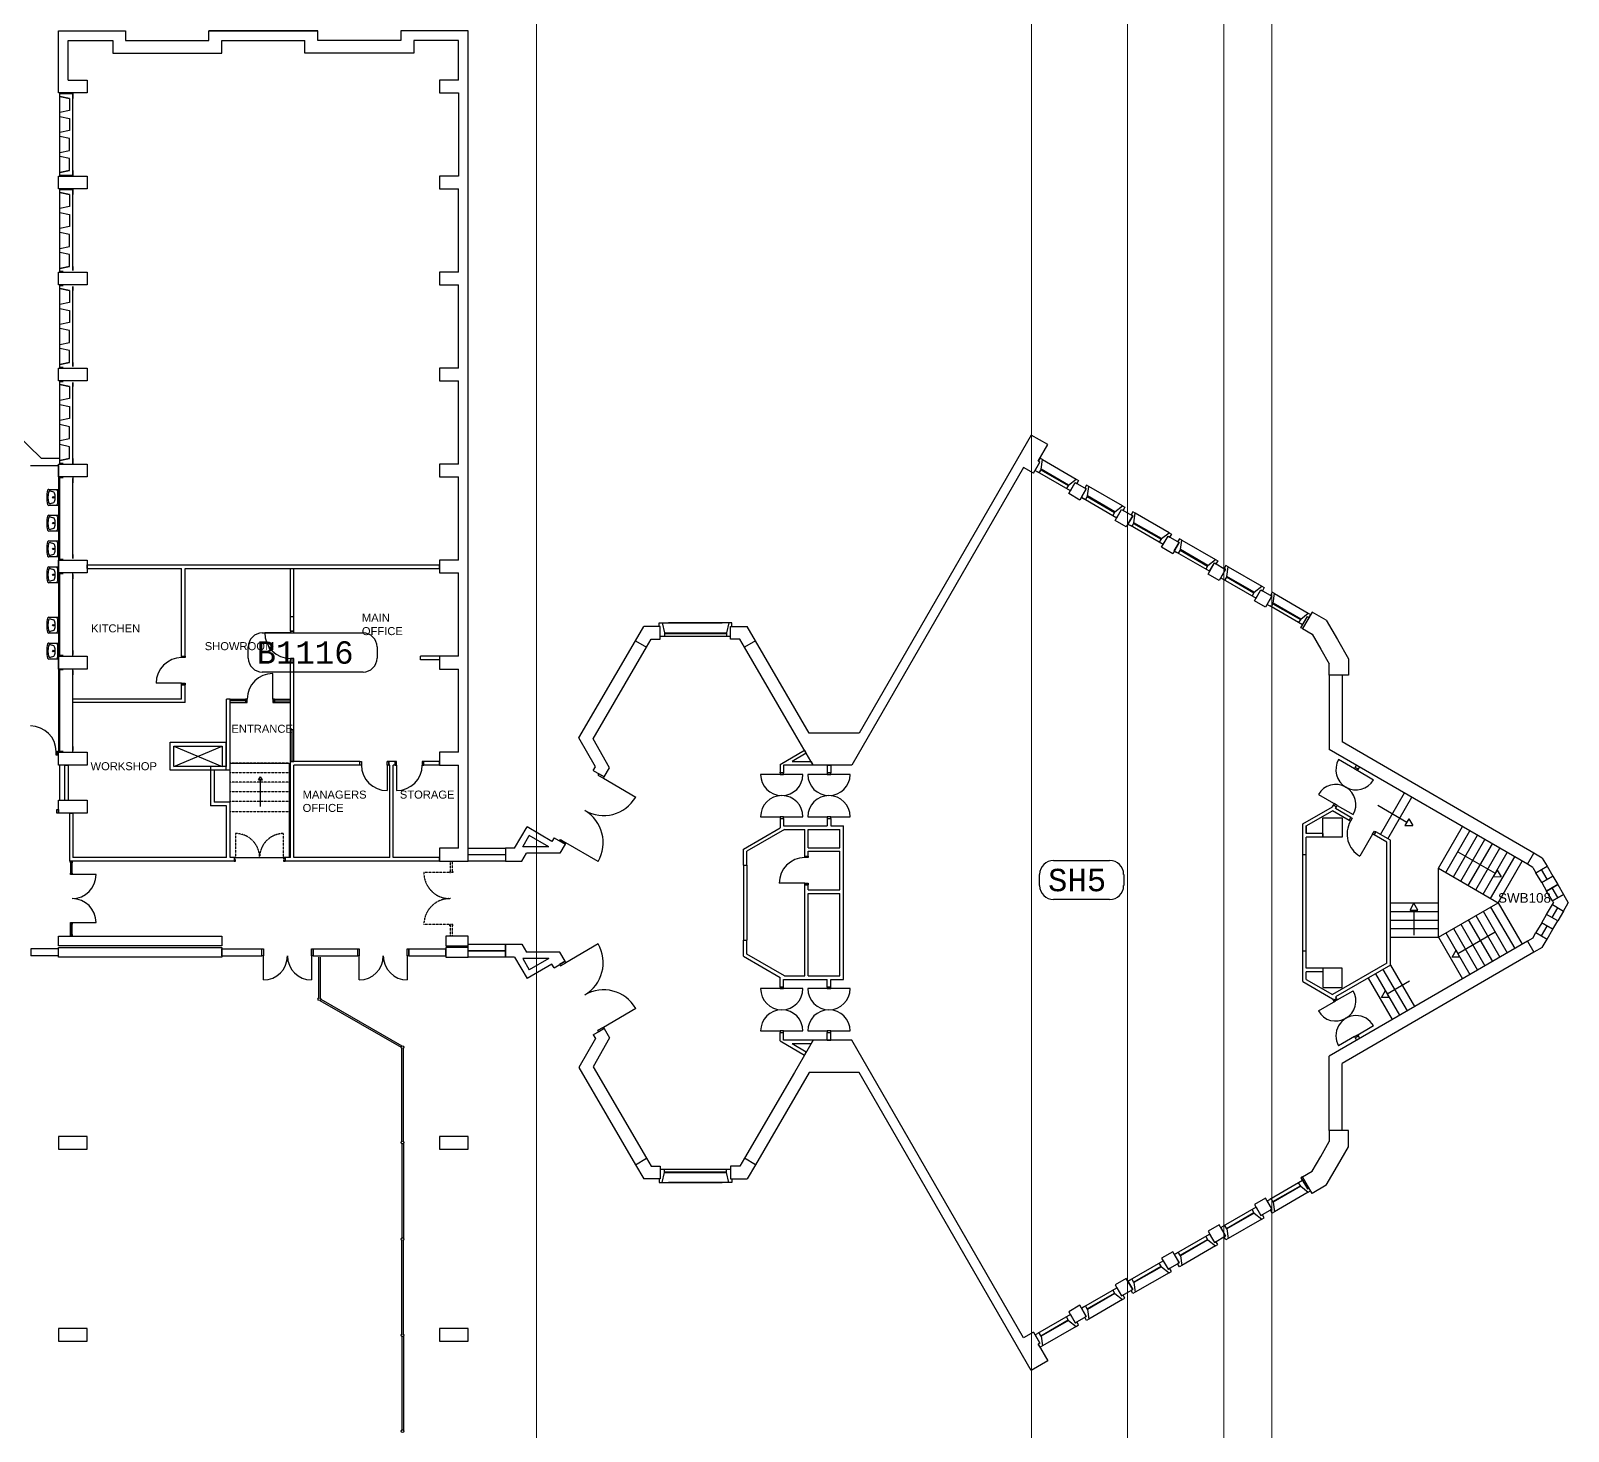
# Model space of a CAD drawing. Header units: millimetres. Extents: x -50633 to 80232, y -16408 to 66926.
# Drawn here: x 32203 to 80232, y 21764 to 65516 of the extents above; entities that cross this region are included whole.
import ezdxf

# ---------------------------------------------------------------- set-up
doc = ezdxf.new("R2010")
doc.units = ezdxf.units.MM
doc.linetypes.add('HIDDEN', pattern=[9.525, 6.35, -3.175])
for name, color, linetype in [('BL', 8, 'Continuous'), ('Boundaries_and_building_grids', 140, 'Continuous'), ('DR', 8, 'Continuous'), ('SHOPFITTING', 4, 'Continuous'), ('TEXT', 2, 'Continuous'), ('WA', 6, 'Continuous'), ('WA_EXT', 7, 'Continuous'), ('WN', 4, 'Continuous')]:
    doc.layers.add(name, color=color, linetype=linetype)
doc.layers.get('0').off()
doc.styles.add('arial', font='arial.ttf')
doc.styles.add('MONOTXT', font='monotxt.shx')

# ---------------------------------------------------------------- blocks, each defined once
blk = doc.blocks.new('whb2')
for p, q in [((-250, 0), (250, 0)), ((-250, -303.1), (-250, 0)), ((250, 0), (250, -303.1)), ((-201, -29.5), (201.1, -29.5)), ((-200, -252.8), (-168.5, -155.3)), ((168.6, -155.3), (200.1, -252.8))]:
    blk.add_line(p, q)
blk.add_circle((0, -160.7), 22.3)
for centre, radius, start, end in [((-214.2, -303.1), 35.7, 180, 255.523), ((-199.1, -56.3), 26.8, 94.124, 173.479), ((0, 526.8), 892.9, 255.523, 284.478), ((-151.4, -259.8), 49.1, 171.798, 253.912), ((-109.1, -186.3), 67, 111.901, 152.434), ((0, 265.2), 595.5, 253.912, 286.088), ((0, -457.8), 359.7, 68.098, 111.902), ((109.2, -186.3), 67, 27.567, 68.099), ((151.5, -259.8), 49.1, 286.088, 8.202), ((199.2, -56.3), 26.8, 6.521, 85.876), ((214.3, -303.1), 35.7, 284.477, 0)]:
    blk.add_arc(centre, radius, start, end)

msp = doc.modelspace()

# ---------------------------------------------------------------- linework, layer by layer
at = {"layer": 'BL', "linetype": 'Continuous'}
for p, q in [((38427, 42636), (40277, 42636)), ((40277, 42636), (40277, 39686)), ((39318, 42119), (39378, 42203)), ((39437, 42119), (39318, 42119)), ((39318, 42119), (39437, 42119)), ((39437, 42119), (39378, 42203)), ((39378, 41280), (39378, 42119)), ((39378, 41280), (39378, 42119)), ((74284, 41320), (75192, 40794)), ((74362, 40408), (75114, 41705)), ((74595, 40273), (75347, 41571)), ((75252, 40896), (75132, 40691)), ((75252, 40896), (75376, 40687)), ((75132, 40691), (75376, 40687)), ((76177, 39355), (76930, 40653)), ((76410, 39220), (77162, 40518)), ((76643, 39085), (77395, 40383)), ((76786, 39869), (77950, 39194)), ((76875, 38950), (77628, 40248)), ((77108, 38815), (77861, 40113)), ((77341, 38681), (78093, 39978)), ((38552, 39686), (40152, 39686)), ((40152, 39686), (40152, 39576)), ((77574, 38546), (78326, 39843)), ((77806, 38411), (78559, 39708)), ((78039, 38276), (78791, 39573)), ((76177, 39355), (78039, 38276)), ((76177, 37196), (76177, 39355)), ((78009, 39297), (77890, 39092)), ((77890, 39092), (78134, 39088)), ((78009, 39297), (78134, 39088)), ((74677, 38272), (76177, 38272)), ((74677, 38003), (76177, 38003)), ((75292, 38044), (75411, 38257)), ((75292, 38044), (75530, 38044)), ((75530, 38044), (75411, 38257)), ((75411, 38044), (75411, 37263)), ((76177, 37196), (78039, 38276)), ((77574, 38006), (78326, 36708)), ((77806, 38141), (78559, 36843)), ((78039, 38276), (78791, 36978)), ((74677, 37734), (76177, 37734)), ((74677, 37465), (76177, 37465)), ((76643, 37466), (77395, 36168)), ((76875, 37601), (77628, 36303)), ((77108, 37736), (77861, 36438)), ((77341, 37871), (78093, 36573)), ((74677, 37196), (76177, 37196)), ((76177, 37196), (76930, 35899)), ((76410, 37331), (77162, 36034)), ((77950, 37357), (76786, 36682)), ((76608, 36576), (76727, 36789)), ((76846, 36576), (76608, 36576)), ((76846, 36576), (76727, 36789)), ((74212, 36057), (74964, 34759)), ((74444, 36192), (75197, 34894)), ((74677, 36326), (75430, 35029)), ((73979, 35922), (74731, 34624)), ((74579, 35425), (75277, 35830)), ((74401, 35318), (74520, 35532)), ((74638, 35318), (74401, 35318)), ((74638, 35318), (74520, 35532))]:
    msp.add_line(p, q, dxfattribs=at)
at = {"layer": 'BL', "linetype": 'HIDDEN'}
for p, q in [((40277, 42636), (38427, 42636)), ((38427, 41116), (38427, 42636)), ((40277, 42336), (38427, 42336)), ((40277, 42036), (38427, 42036)), ((40277, 41736), (38427, 41736)), ((40277, 41436), (38427, 41436)), ((40277, 41116), (38427, 41116))]:
    msp.add_line(p, q, dxfattribs=at)
at = {"layer": 'BL', "linetype": 'Continuous'}
msp.add_lwpolyline([(38427, 39686), (38427, 42636), (40277, 42636)], dxfattribs=at)
at = {"layer": 'Boundaries_and_building_grids', "color": 3, "linetype": 'Continuous', "lineweight": 0}
for p in [(48001, 3797), (63468, 13773), (66468, 19785), (69468, 13773), (70968, 9918)]:
    msp.add_xline(p, (0, 1), dxfattribs=at)
at = {"layer": 'DR', "linetype": 'Continuous'}
for p, q in [((40313, 46708), (39513, 46708)), ((39764, 44636), (39764, 45436)), ((36917, 45131), (36117, 45131)), ((38914, 44636), (38914, 44526)), ((39814, 44636), (39814, 44526)), ((73554, 42460), (73057, 42748)), ((43334, 42576), (43334, 41776)), ((43633, 42576), (43633, 41776)), ((55610, 42283), (55003, 42283)), ((56326, 42283), (55720, 42283)), ((57082, 42283), (56476, 42283)), ((57798, 42283), (57192, 42283)), ((73602, 42432), (74147, 42116)), ((50093, 42162), (51100, 41576)), ((72425, 41658), (72970, 41342)), ((73017, 41315), (73515, 41026)), ((55003, 40961), (55610, 40961)), ((55720, 40961), (56326, 40961)), ((56476, 40961), (57082, 40961)), ((57192, 40961), (57798, 40961)), ((74122, 40420), (73722, 39727)), ((49927, 39563), (48920, 40149)), ((38602, 39686), (38552, 39686)), ((38552, 39686), (38552, 39576)), ((34242, 39153), (33492, 39153)), ((56382, 38883), (55582, 38883)), ((33492, 37653), (34242, 37653)), ((49927, 36989), (48920, 36402)), ((39472, 35861), (39472, 36611)), ((40972, 36611), (40972, 35861)), ((42466, 35861), (42466, 36611)), ((43966, 36611), (43966, 35861)), ((55610, 35591), (55003, 35591)), ((56326, 35591), (55720, 35591)), ((57082, 35591), (56476, 35591)), ((57798, 35591), (57192, 35591)), ((72425, 34893), (72970, 35209)), ((73017, 35237), (73515, 35525)), ((50093, 34389), (51100, 34976)), ((55003, 34269), (55610, 34269)), ((55720, 34269), (56326, 34269)), ((56476, 34269), (57082, 34269)), ((57192, 34269), (57798, 34269)), ((73602, 34119), (74147, 34435)), ((73554, 34092), (73057, 33803))]:
    msp.add_line(p, q, dxfattribs=at)
at = {"layer": 'DR', "linetype": 'HIDDEN'}
for p, q in [((38602, 40436), (38602, 39686)), ((40102, 39686), (40102, 40436)), ((38552, 39576), (38602, 39576)), ((38602, 39576), (38602, 39686)), ((40102, 39686), (40102, 39576)), ((40102, 39576), (40152, 39576))]:
    msp.add_line(p, q, dxfattribs=at)
at = {"layer": 'DR', "linetype": 'Continuous'}
for points in [[(40313, 46758), (40313, 46708), (40423, 46708), (40423, 46758), (40313, 46758)], [(36917, 45931), (36917, 45981), (37027, 45981), (37027, 45931), (36917, 45931)], [(40313, 45908), (40313, 45858), (40423, 45858), (40423, 45908), (40313, 45908)], [(36917, 45081), (36917, 45131), (37027, 45131), (37027, 45081), (36917, 45081)], [(38964, 44636), (38914, 44636), (38914, 44526), (38964, 44526), (38964, 44636)], [(39814, 44636), (39764, 44636), (39764, 44526), (39814, 44526), (39814, 44636)], [(32993, 42996), (33043, 42996), (33043, 42886), (32993, 42886), (32993, 42996)], [(42534, 42576), (42484, 42576), (42484, 42686), (42534, 42686), (42534, 42576)], [(43384, 42576), (43334, 42576), (43334, 42686), (43384, 42686), (43384, 42576)], [(43583, 42576), (43633, 42576), (43633, 42686), (43583, 42686), (43583, 42576)], [(44433, 42576), (44483, 42576), (44483, 42686), (44433, 42686), (44433, 42576)], [(49920, 42263), (50093, 42162), (50118, 42205), (49946, 42306), (49920, 42263)], [(55610, 42283), (55720, 42283), (55720, 42333), (55610, 42333), (55610, 42283)], [(57082, 42283), (57192, 42283), (57192, 42333), (57082, 42333), (57082, 42283)], [(73579, 42503), (73554, 42460), (73650, 42405), (73675, 42448), (73579, 42503)], [(72897, 41326), (72992, 41271), (73017, 41315), (72922, 41370), (72897, 41326)], [(33067, 41076), (33017, 41076), (33017, 41186), (33067, 41186), (33067, 41076)], [(55610, 40911), (55720, 40911), (55720, 40961), (55610, 40961), (55610, 40911)], [(57082, 40911), (57192, 40911), (57192, 40961), (57082, 40961), (57082, 40911)], [(73429, 40820), (73386, 40845), (73441, 40940), (73484, 40915), (73429, 40820)], [(74165, 40395), (74122, 40420), (74177, 40515), (74220, 40490), (74165, 40395)], [(48722, 40207), (48748, 40250), (48920, 40149), (48895, 40106), (48722, 40207)], [(33442, 39526), (33442, 39576), (33492, 39576), (33492, 39526), (33442, 39526)], [(40152, 39576), (40152, 39686), (40102, 39686)], [(56382, 39683), (56382, 39733), (56492, 39733), (56492, 39683), (56382, 39683)], [(33442, 39153), (33442, 39203), (33492, 39203), (33492, 39153), (33442, 39153)], [(56382, 38833), (56382, 38883), (56492, 38883), (56492, 38833), (56382, 38833)], [(33442, 37603), (33442, 37653), (33492, 37653), (33492, 37603), (33442, 37603)], [(33442, 37231), (33442, 37281), (33492, 37281), (33492, 37231), (33442, 37231)], [(39422, 36611), (39422, 36831), (39472, 36831), (39472, 36611), (39422, 36611)], [(40972, 36611), (40972, 36831), (41022, 36831), (41022, 36611), (40972, 36611)], [(42416, 36611), (42416, 36831), (42466, 36831), (42466, 36611), (42416, 36611)], [(43966, 36611), (43966, 36831), (44016, 36831), (44016, 36611), (43966, 36611)], [(48722, 36345), (48748, 36302), (48920, 36402), (48895, 36446), (48722, 36345)], [(55610, 35591), (55720, 35591), (55720, 35641), (55610, 35641), (55610, 35591)], [(57082, 35591), (57192, 35591), (57192, 35641), (57082, 35641), (57082, 35591)], [(72897, 35225), (72992, 35280), (73017, 35237), (72922, 35182), (72897, 35225)], [(49920, 34289), (50093, 34389), (50118, 34346), (49946, 34245), (49920, 34289)], [(55610, 34219), (55720, 34219), (55720, 34269), (55610, 34269), (55610, 34219)], [(57082, 34219), (57192, 34219), (57192, 34269), (57082, 34269), (57082, 34219)], [(73579, 34049), (73554, 34092), (73650, 34147), (73675, 34104), (73579, 34049)]]:
    msp.add_lwpolyline(points, dxfattribs=at)
for centre, radius, start, end in [((40313, 46708), 800, 180, 270), ((36917, 45131), 800, 90, 180), ((39764, 44636), 800, 90, 180), ((32193, 42996), 800, 0, 90), ((73602, 42432), 630, 149.8922, 329.8922), ((43334, 42576), 800, 180, 270), ((43633, 42576), 800, 270, 0), ((55665, 42283), 661, 180, 0), ((57137, 42283), 661, 180, 0), ((72970, 41342), 630, 329.8935, 149.8934), ((50093, 42162), 1165, 239.7756, 329.7754), ((55665, 40961), 661, 0, 180), ((57137, 40961), 661, 0, 180), ((48920, 40149), 1165, 329.7748, 59.7747), ((74122, 40420), 800, 149.9999, 240), ((56382, 38883), 800, 90, 180), ((33492, 39153), 750, 270, 0), ((33492, 37653), 750, 0, 90), ((48920, 36402), 1165, 300.2253, 30.2252), ((39472, 36611), 750, 270, 0), ((40972, 36611), 750, 180, 270), ((42466, 36611), 750, 270, 0), ((43966, 36611), 750, 180, 270), ((50093, 34389), 1165, 30.2246, 120.2244), ((55665, 35591), 661, 180, 0), ((57137, 35591), 661, 180, 0), ((72970, 35209), 630, 210.1067, 30.1063), ((55665, 34269), 661, 0, 180), ((57137, 34269), 661, 0, 180), ((73602, 34119), 630, 30.1073, 210.108)]:
    msp.add_arc(centre, radius, start, end, dxfattribs=at)
at = {"layer": 'DR', "linetype": 'HIDDEN'}
for centre, start, end in [((38602, 39686), 0, 90), ((40102, 39686), 90, 180)]:
    msp.add_arc(centre, 750, start, end, dxfattribs=at)
at = {"layer": 'TEXT', "linetype": 'Continuous'}
for p, q in [((39434, 46704), (42584, 46704)), ((38997, 45917), (38997, 46267)), ((43022, 46267), (43022, 45917)), ((42584, 45479), (39434, 45479)), ((64156, 39596), (65906, 39596)), ((63719, 38809), (63719, 39159)), ((66344, 39159), (66344, 38809)), ((65906, 38371), (64156, 38371))]:
    msp.add_line(p, q, dxfattribs=at)
for centre, start, end in [((39434, 46267), 90, 180), ((42584, 46267), 0, 90), ((39434, 45917), 180, 270), ((42584, 45917), 270, 0), ((64156, 39159), 90, 180), ((65906, 39159), 0, 90), ((64156, 38809), 180, 270), ((65906, 38809), 270, 0)]:
    msp.add_arc(centre, 437, start, end, dxfattribs=at)
at = {"layer": 'WA', "linetype": 'Continuous'}
for p, q in [((40313, 47221), (40313, 48721)), ((40423, 47221), (40423, 48721)), ((40313, 47221), (40423, 47221))]:
    msp.add_line(p, q, dxfattribs=at)
at = {"layer": 'WA_EXT', "linetype": 'Continuous'}
for p, q in [((33067, 63576), (33067, 65516)), ((33067, 65516), (35167, 65516)), ((35167, 65516), (35167, 65216)), ((37767, 65216), (37767, 65516)), ((37767, 65216), (37767, 65516)), ((37767, 65516), (41167, 65516)), ((41167, 65516), (37767, 65516)), ((41167, 65216), (41167, 65516)), ((41167, 65216), (41167, 65516)), ((45867, 65516), (43767, 65516)), ((43767, 65516), (43767, 65216)), ((45867, 39576), (45867, 65516)), ((33367, 65216), (34767, 65216)), ((33367, 63976), (33367, 65216)), ((34767, 65216), (34767, 64816)), ((35167, 65216), (37767, 65216)), ((35167, 65216), (35592, 65216)), ((38167, 64816), (38167, 65216)), ((38167, 65216), (40767, 65216)), ((40767, 64816), (40767, 65216)), ((43767, 65216), (41167, 65216)), ((43767, 65216), (43342, 65216)), ((45567, 65216), (44167, 65216)), ((44167, 65216), (44167, 64816)), ((45567, 63976), (45567, 65216)), ((34767, 64816), (38167, 64816)), ((44167, 64816), (40767, 64816)), ((33367, 63976), (33967, 63976)), ((44967, 63976), (44967, 63576)), ((45567, 63976), (44967, 63976)), ((44967, 63576), (45567, 63576)), ((45567, 63576), (45567, 60976)), ((33107, 60557), (33517, 60557)), ((33517, 60557), (33517, 60397)), ((44967, 60976), (44967, 60576)), ((45567, 60976), (44967, 60976)), ((44967, 60576), (45567, 60576)), ((45567, 57976), (45567, 60576)), ((33517, 58026), (33517, 58154)), ((33517, 58154), (33517, 58026)), ((44967, 57976), (44967, 57576)), ((45567, 57976), (44967, 57976)), ((44967, 57576), (45567, 57576)), ((45567, 54976), (45567, 57576)), ((44967, 54976), (44967, 54576)), ((45567, 54976), (44967, 54976)), ((44967, 54576), (45567, 54576)), ((45567, 51976), (45567, 54576)), ((32526, 52161), (31358, 53302)), ((63457, 52885), (58083, 43576)), ((63977, 52585), (63457, 52885)), ((63677, 52065), (63977, 52585)), ((32197, 51931), (33067, 51931)), ((32526, 52161), (33107, 52161)), ((33067, 51931), (33067, 43001)), ((45567, 51976), (44967, 51976)), ((44967, 51976), (44967, 51576)), ((63525, 51691), (63725, 52038)), ((44967, 51576), (45567, 51576)), ((45567, 48976), (45567, 51576)), ((63217, 51869), (57852, 42576)), ((63525, 51691), (63217, 51869)), ((33967, 48831), (44967, 48831)), ((33967, 48721), (33967, 48831)), ((33967, 48721), (36917, 48721)), ((36917, 45981), (36917, 48721)), ((37027, 48721), (44967, 48721)), ((37027, 45981), (37027, 48721)), ((45567, 48976), (44967, 48976)), ((44967, 48976), (44967, 48576)), ((44967, 48721), (44967, 48831)), ((44967, 48576), (45567, 48576)), ((45567, 45976), (45567, 48576)), ((40313, 46758), (40313, 47221)), ((40423, 46758), (40423, 47221)), ((71881, 46866), (72082, 47212)), ((72230, 47357), (71931, 46838)), ((72082, 47212), (72131, 47184)), ((72672, 47102), (72230, 47357)), ((72672, 47102), (73020, 46500)), ((40313, 46758), (40423, 46758)), ((51093, 46461), (51352, 46906)), ((51867, 46906), (51352, 46906)), ((51867, 46506), (51867, 46906)), ((54067, 46506), (54067, 46906)), ((54067, 46906), (54582, 46906)), ((54841, 46461), (54582, 46906)), ((71931, 46838), (71881, 46866)), ((71931, 46838), (72232, 46663)), ((72232, 46663), (72500, 46200)), ((49326, 43428), (51093, 46461)), ((49772, 43399), (51439, 46259)), ((51093, 46461), (51439, 46259)), ((51439, 46259), (51582, 46506)), ((51582, 46506), (51867, 46506)), ((54352, 46506), (54067, 46506)), ((54496, 46259), (54352, 46506)), ((54841, 46461), (54496, 46259)), ((56059, 43576), (54496, 46259)), ((56522, 43576), (54841, 46461)), ((72500, 46200), (72767, 45737)), ((73020, 46500), (73367, 45898)), ((36917, 45981), (37027, 45981)), ((40313, 43686), (40313, 45858)), ((40313, 45858), (40423, 45858)), ((40423, 43996), (40423, 45858)), ((44967, 45976), (44383, 45976)), ((44383, 45866), (44383, 45976)), ((44967, 45866), (44383, 45866)), ((45567, 45976), (44967, 45976)), ((44967, 45976), (44967, 45576)), ((44967, 45976), (44967, 45866)), ((72767, 45388), (72767, 45737)), ((73367, 45898), (73367, 45388)), ((44967, 45576), (45567, 45576)), ((45567, 42976), (45567, 45576)), ((73367, 45388), (72767, 45388)), ((72767, 45388), (72767, 43066)), ((73167, 45388), (73167, 43297)), ((36917, 44636), (36917, 45081)), ((36917, 45081), (37027, 45081)), ((37027, 44636), (37027, 45081)), ((36917, 44636), (33517, 44636)), ((37027, 44526), (33517, 44526)), ((37027, 44636), (37027, 44636)), ((37027, 44526), (37027, 44636)), ((38317, 42526), (38317, 44636)), ((38427, 44636), (38317, 44636)), ((38427, 42416), (38427, 44636)), ((40423, 43686), (40423, 43996)), ((40313, 43686), (40423, 43686)), ((40313, 42686), (40313, 43686)), ((40368, 42686), (40368, 43686)), ((40423, 42686), (40423, 43686)), ((49840, 42522), (49326, 43428)), ((50286, 42493), (49772, 43399)), ((56642, 42576), (56059, 43576)), ((58083, 43576), (56522, 43576)), ((79159, 39823), (73167, 43297)), ((33067, 43001), (33043, 43001)), ((33043, 42886), (33043, 43001)), ((33067, 42886), (33043, 42886)), ((33107, 42994), (33107, 43086)), ((45567, 42976), (44967, 42976)), ((44967, 42976), (44967, 42576)), ((55610, 42592), (56373, 43037)), ((56429, 42942), (55989, 42686)), ((56373, 43037), (56429, 42942)), ((78958, 39477), (72767, 43066)), ((33114, 41476), (33114, 42576)), ((33267, 41476), (33267, 42576)), ((33267, 42576), (33377, 42576)), ((33377, 41476), (33377, 42576)), ((37818, 42526), (37818, 41306)), ((38317, 42526), (37818, 42526)), ((37928, 42416), (37928, 41416)), ((38430, 42416), (37928, 42416)), ((38427, 42636), (38427, 42746)), ((40313, 39686), (40313, 42686)), ((40313, 42686), (40423, 42686)), ((40423, 42686), (40313, 42686)), ((42484, 42686), (40313, 42686)), ((40423, 39686), (40423, 42576)), ((42484, 42576), (40423, 42576)), ((42484, 42576), (42484, 42686)), ((43417, 42686), (43334, 42686)), ((43417, 42576), (43334, 42576)), ((43384, 42576), (43384, 42686)), ((43384, 42576), (43417, 42576)), ((43583, 42686), (43417, 42686)), ((43417, 39686), (43417, 42576)), ((43527, 39686), (43527, 42576)), ((43583, 42576), (43527, 42576)), ((43583, 42576), (43583, 42686)), ((43583, 42576), (43583, 42576)), ((44967, 42686), (44483, 42686)), ((44483, 42576), (44483, 42686)), ((44967, 42576), (44483, 42576)), ((44967, 42576), (44967, 42686)), ((44967, 42576), (45567, 42576)), ((45567, 39976), (45567, 42576)), ((49773, 42407), (49840, 42522)), ((49773, 42407), (50118, 42205)), ((50118, 42205), (50286, 42493)), ((55610, 42592), (55610, 42333)), ((55610, 42333), (55610, 42351)), ((55610, 42333), (55720, 42333)), ((56642, 42576), (55720, 42576)), ((55720, 42576), (55720, 42333)), ((55989, 42686), (56578, 42686)), ((56578, 42686), (56642, 42576)), ((57852, 42576), (56642, 42576)), ((57852, 42576), (56642, 42576)), ((57082, 42576), (57082, 42333)), ((57082, 42576), (57192, 42576)), ((57082, 42333), (57192, 42333)), ((57192, 42576), (57192, 42333)), ((73579, 42503), (73620, 42572)), ((73579, 42503), (73675, 42448)), ((73620, 42572), (73715, 42517)), ((73675, 42448), (73715, 42517)), ((33267, 41476), (33377, 41476)), ((38317, 41306), (37818, 41306)), ((38427, 41416), (37928, 41416)), ((38317, 39686), (38317, 41306)), ((38427, 39686), (38427, 41416)), ((72867, 41274), (72897, 41326)), ((72992, 41271), (72897, 41326)), ((33412, 41076), (33412, 39576)), ((33412, 41076), (33522, 41076)), ((33522, 41076), (33522, 39686)), ((55610, 40911), (55720, 40911)), ((55610, 40911), (55610, 40612)), ((55720, 40911), (55720, 40676)), ((57082, 40911), (57082, 40676)), ((57082, 40911), (57192, 40911)), ((57192, 40911), (57192, 40676)), ((71937, 40735), (72867, 41274)), ((72047, 40672), (72867, 41147)), ((73386, 40845), (72867, 41147)), ((72962, 41219), (72992, 41271)), ((73441, 40940), (72962, 41219)), ((73386, 40845), (73441, 40940)), ((47315, 39976), (47705, 40645)), ((47572, 40020), (47777, 40372)), ((48483, 40192), (47705, 40645)), ((48382, 40020), (47777, 40372)), ((54467, 39946), (55610, 40612)), ((55749, 40566), (54577, 39883)), ((55720, 40676), (57082, 40676)), ((55749, 40566), (56382, 40566)), ((56382, 39733), (56382, 40566)), ((56492, 40566), (57482, 40566)), ((56492, 39992), (56492, 40566)), ((57192, 40676), (57592, 40676)), ((57482, 39992), (57482, 40566)), ((57592, 35876), (57592, 40676)), ((71937, 39776), (71937, 40735)), ((72047, 40436), (72047, 40672)), ((72047, 40672), (72047, 40436)), ((72567, 40436), (72047, 40436)), ((72567, 40436), (72567, 40326)), ((74165, 40395), (74220, 40490)), ((74567, 40162), (74165, 40395)), ((74677, 40225), (74220, 40490)), ((45567, 39976), (44967, 39976)), ((47315, 39976), (47030, 39976)), ((47030, 39976), (47030, 39576)), ((48382, 40020), (47572, 40020)), ((47803, 40020), (47804, 40021)), ((48550, 40307), (48483, 40192)), ((48550, 40307), (48895, 40106)), ((48895, 40106), (48728, 39818)), ((54467, 39445), (54467, 39946)), ((54577, 39445), (54577, 39883)), ((56492, 39992), (57482, 39992)), ((56492, 39733), (56492, 39882)), ((56492, 39882), (57482, 39882)), ((57482, 38676), (57482, 39882)), ((72567, 40326), (72047, 40326)), ((72047, 39776), (72047, 40326)), ((74567, 36390), (74567, 40162)), ((74677, 36326), (74677, 40225)), ((38552, 39576), (33412, 39576)), ((38317, 39686), (33522, 39686)), ((38552, 39686), (38427, 39686)), ((38552, 39686), (38552, 39576)), ((40152, 39686), (40152, 39576)), ((40313, 39686), (40152, 39686)), ((44967, 39576), (40152, 39576)), ((43417, 39686), (40423, 39686)), ((44967, 39686), (43527, 39686)), ((44967, 39576), (44967, 39686)), ((47030, 39576), (47545, 39576)), ((47545, 39576), (47686, 39818)), ((48728, 39818), (47686, 39818)), ((54467, 39445), (54467, 37106)), ((54467, 39445), (54577, 39445)), ((54577, 39445), (54577, 37106)), ((56382, 39733), (56492, 39733)), ((71937, 36776), (71937, 39776)), ((72047, 39776), (71937, 39776)), ((72047, 36776), (72047, 39776)), ((78958, 39477), (79159, 39823)), ((79126, 39379), (78958, 39477)), ((79418, 39672), (79159, 39823)), ((79224, 39212), (79569, 39413)), ((79418, 39672), (79569, 39413)), ((79126, 39379), (79224, 39212)), ((79403, 38905), (79748, 39106)), ((79403, 38905), (79556, 38641)), ((79748, 39106), (79902, 38843)), ((56382, 35986), (56382, 38833)), ((56382, 38833), (56492, 38833)), ((56492, 38676), (56492, 38833)), ((56492, 38676), (57482, 38676)), ((56492, 35986), (56492, 38566)), ((56492, 38566), (57482, 38566)), ((57482, 35986), (57482, 38566)), ((79902, 38843), (79556, 38641)), ((79735, 38335), (80080, 38536)), ((80080, 38536), (80232, 38276)), ((79735, 38335), (79769, 38276)), ((79735, 38217), (79769, 38276)), ((79735, 38217), (80080, 38016)), ((80080, 38016), (80232, 38276)), ((79403, 37647), (79556, 37910)), ((79403, 37647), (79748, 37445)), ((79902, 37709), (79556, 37910)), ((79748, 37445), (79902, 37709)), ((54467, 36605), (54467, 37106)), ((54467, 37106), (54577, 37106)), ((54577, 36669), (54577, 37106)), ((78958, 37075), (72767, 33485)), ((79126, 37172), (78958, 37075)), ((78958, 37075), (79159, 36729)), ((79126, 37172), (79224, 37340)), ((79224, 37340), (79569, 37138)), ((79418, 36879), (79569, 37138)), ((33067, 36831), (32203, 36831)), ((32203, 36831), (32203, 36611)), ((33067, 36611), (32203, 36611)), ((33067, 36611), (33067, 36831)), ((38167, 36831), (39422, 36831)), ((38167, 36611), (38167, 36831)), ((38167, 36611), (39422, 36611)), ((39422, 36611), (39422, 36831)), ((41022, 36611), (41022, 36831)), ((41022, 36831), (42416, 36831)), ((41022, 36611), (42416, 36611)), ((42416, 36611), (42416, 36831)), ((44016, 36831), (45167, 36831)), ((44016, 36611), (44016, 36831)), ((44016, 36611), (45167, 36611)), ((45167, 36611), (45167, 36831)), ((47030, 36976), (47545, 36976)), ((47030, 36576), (47030, 36976)), ((47315, 36576), (47030, 36576)), ((47315, 36576), (47705, 35906)), ((47545, 36976), (47686, 36733)), ((48382, 36532), (47572, 36532)), ((47572, 36532), (47777, 36180)), ((48728, 36733), (47686, 36733)), ((48382, 36532), (47777, 36180)), ((47803, 36532), (47804, 36531)), ((48895, 36446), (48728, 36733)), ((54467, 36605), (55610, 35940)), ((55749, 35986), (54577, 36669)), ((71937, 36776), (72047, 36776)), ((71937, 35816), (71937, 36776)), ((72047, 36226), (72047, 36776)), ((79159, 36729), (73167, 33255)), ((79418, 36879), (79159, 36729)), ((48483, 36359), (47705, 35906)), ((48550, 36244), (48483, 36359)), ((48550, 36244), (48895, 36446)), ((72567, 36226), (72047, 36226)), ((72567, 36116), (72047, 36116)), ((72047, 35880), (72047, 36116)), ((72567, 36226), (72567, 36116)), ((74567, 36390), (72867, 35404)), ((74677, 36326), (72962, 35332)), ((55610, 35641), (55610, 35940)), ((55610, 35641), (55720, 35641)), ((55720, 35876), (57082, 35876)), ((55720, 35641), (55720, 35876)), ((55749, 35986), (56382, 35986)), ((56492, 35986), (57482, 35986)), ((57082, 35641), (57082, 35876)), ((57082, 35641), (57192, 35641)), ((57192, 35876), (57592, 35876)), ((57192, 35641), (57192, 35876)), ((71937, 35816), (72867, 35277)), ((72047, 35880), (72867, 35404)), ((72867, 35277), (72897, 35225)), ((72992, 35280), (72897, 35225)), ((72962, 35332), (72992, 35280)), ((49773, 34145), (50118, 34346)), ((49773, 34145), (49840, 34030)), ((50118, 34346), (50286, 34058)), ((55610, 33960), (55610, 34219)), ((55610, 34201), (55610, 34219)), ((55610, 34219), (55720, 34219)), ((55720, 33976), (55720, 34219)), ((57082, 33976), (57082, 34219)), ((57082, 34219), (57192, 34219)), ((57192, 33976), (57192, 34219)), ((73675, 34104), (73579, 34049)), ((73675, 34104), (73715, 34034)), ((49840, 34030), (49326, 33124)), ((50286, 34058), (49772, 33152)), ((55610, 33960), (56373, 33515)), ((56642, 33976), (55720, 33976)), ((56578, 33866), (55989, 33866)), ((56429, 33610), (55989, 33866)), ((56642, 33976), (56059, 32976)), ((56578, 33866), (56642, 33976)), ((57852, 33976), (56642, 33976)), ((57082, 33976), (57192, 33976)), ((63217, 24682), (57852, 33976)), ((73579, 34049), (73620, 33979)), ((73620, 33979), (73715, 34034)), ((49772, 33152), (51439, 30292)), ((56373, 33515), (56429, 33610)), ((72767, 31163), (72767, 33485)), ((73167, 31163), (73167, 33255)), ((49326, 33124), (51093, 30091)), ((56059, 32976), (54496, 30292)), ((56522, 32976), (54841, 30091)), ((58083, 32976), (56522, 32976)), ((63457, 23666), (58083, 32976)), ((72500, 30351), (72767, 30815)), ((73367, 31163), (72767, 31163)), ((72767, 31163), (72767, 30815)), ((73367, 30653), (73367, 31163)), ((51093, 30091), (51439, 30292)), ((51439, 30292), (51582, 30046)), ((54496, 30292), (54352, 30046)), ((54841, 30091), (54496, 30292)), ((72232, 29888), (72500, 30351)), ((73020, 30051), (73367, 30653)), ((51093, 30091), (51352, 29646)), ((51582, 30046), (51867, 30046)), ((51867, 30046), (51867, 29646)), ((54067, 30046), (54067, 29646)), ((54352, 30046), (54067, 30046)), ((54841, 30091), (54582, 29646)), ((71931, 29714), (72232, 29888)), ((72672, 29449), (73020, 30051)), ((51867, 29646), (51352, 29646)), ((54067, 29646), (54582, 29646)), ((71931, 29714), (71881, 29685)), ((71881, 29685), (72082, 29339)), ((72230, 29194), (71931, 29714)), ((72082, 29339), (72131, 29367)), ((72672, 29449), (72230, 29194)), ((63525, 24860), (63217, 24682)), ((63525, 24860), (63725, 24514)), ((63725, 24514), (63677, 24486)), ((63677, 24486), (63977, 23966)), ((63977, 23966), (63457, 23666))]:
    msp.add_line(p, q, dxfattribs=at)
at = {"layer": 'WA_EXT'}
for p, q in [((36677, 43171), (38177, 42531)), ((36677, 42531), (38177, 43171))]:
    msp.add_line(p, q, dxfattribs=at)
at = {"layer": 'WA_EXT', "linetype": 'HIDDEN'}
for p, q in [((45316, 39216), (44483, 39216)), ((45316, 39248), (45296, 39248)), ((45296, 39248), (45296, 39216)), ((45296, 39216), (45316, 39216)), ((45386, 39216), (45316, 39216)), ((45366, 39248), (45386, 39248)), ((45386, 39248), (45386, 39216)), ((45316, 38403), (45296, 38403)), ((45316, 37590), (44483, 37590)), ((45296, 37590), (45316, 37590)), ((45296, 37558), (45296, 37590)), ((45316, 37558), (45296, 37558)), ((45386, 37590), (45316, 37590)), ((45366, 37558), (45386, 37558)), ((45386, 37558), (45386, 37590))]:
    msp.add_line(p, q, dxfattribs=at)
at = {"layer": 'WA_EXT', "linetype": 'Continuous'}
for points in [[(33967, 63976), (33967, 63576), (33067, 63576)], [(33067, 60576), (33067, 60976), (33967, 60976), (33967, 60576), (33067, 60576)], [(33067, 57576), (33067, 57976), (33967, 57976), (33967, 57576), (33067, 57576)], [(33067, 54576), (33067, 54976), (33967, 54976), (33967, 54576), (33067, 54576)], [(33067, 51576), (33067, 51976), (33967, 51976), (33967, 51576), (33067, 51576)], [(64629, 51054), (64829, 51400), (65175, 51200), (64975, 50854), (64629, 51054)], [(66079, 50216), (66279, 50563), (66626, 50363), (66426, 50016), (66079, 50216)], [(67530, 49379), (67730, 49725), (68076, 49525), (67876, 49179), (67530, 49379)], [(33067, 48576), (33067, 48976), (33967, 48976), (33967, 48576), (33067, 48576)], [(68980, 48541), (69180, 48888), (69527, 48688), (69327, 48341), (68980, 48541)], [(70431, 47704), (70631, 48050), (70977, 47850), (70777, 47504), (70431, 47704)], [(33067, 45576), (33067, 45976), (33967, 45976), (33967, 45576), (33067, 45576)], [(33067, 42576), (33067, 42976), (33967, 42976), (33967, 42576), (33067, 42576)], [(33067, 41076), (33067, 41476), (33967, 41476), (33967, 41076), (33067, 41076)], [(73167, 40326), (72567, 40326), (72567, 40926), (73167, 40926), (73167, 40326)], [(44967, 39976), (44967, 39576), (45867, 39576)], [(33067, 37231), (38167, 37231), (38167, 36931), (33067, 36931), (33067, 37231)], [(45167, 36931), (45867, 36931), (45867, 37231), (45167, 37231), (45167, 36931)], [(33067, 36876), (38167, 36876), (38167, 36576), (33067, 36576), (33067, 36876)], [(45167, 36576), (45867, 36576), (45867, 36876), (45167, 36876), (45167, 36576)], [(73167, 36226), (72567, 36226), (72567, 35626), (73167, 35626), (73167, 36226)], [(33067, 30976), (33067, 30576), (33967, 30576), (33967, 30976), (33067, 30976)], [(45867, 30576), (45867, 30976), (44967, 30976), (44967, 30576), (45867, 30576)], [(70431, 28848), (70631, 28501), (70977, 28701), (70777, 29048), (70431, 28848)], [(68980, 28010), (69180, 27664), (69527, 27864), (69327, 28210), (68980, 28010)], [(67530, 27173), (67730, 26826), (68076, 27026), (67876, 27373), (67530, 27173)], [(66079, 26335), (66279, 25989), (66626, 26189), (66426, 26535), (66079, 26335)], [(64629, 25498), (64829, 25151), (65175, 25351), (64975, 25698), (64629, 25498)], [(33067, 24976), (33067, 24576), (33967, 24576), (33967, 24976), (33067, 24976)], [(45867, 24576), (45867, 24976), (44967, 24976), (44967, 24576), (45867, 24576)]]:
    msp.add_lwpolyline(points, dxfattribs=at)
at = {"layer": 'WA_EXT'}
for points in [[(36562, 43286), (38292, 43286), (38292, 42416), (36562, 42416)], [(36677, 43171), (38177, 43171), (38177, 42531), (36677, 42531)]]:
    msp.add_lwpolyline(points, close=True, dxfattribs=at)
at = {"layer": 'WA_EXT', "linetype": 'HIDDEN'}
for centre, start, end in [((45296, 39216), 180, 270), ((45296, 37590), 90, 180)]:
    msp.add_arc(centre, 813, start, end, dxfattribs=at)
at = {"layer": 'WN', "linetype": 'Continuous'}
for p, q in [((33107, 63557), (33517, 63557)), ((33107, 60994), (33107, 63557)), ((33107, 63465), (33417, 63397)), ((33417, 63397), (33107, 63465)), ((33517, 63557), (33517, 63397)), ((33517, 60994), (33517, 63557)), ((33417, 63029), (33107, 62961)), ((33417, 63397), (33417, 63029)), ((33107, 62840), (33417, 62772)), ((33417, 62772), (33417, 62404)), ((33417, 62404), (33107, 62336)), ((33417, 62147), (33107, 62215)), ((33417, 61779), (33417, 62147)), ((33107, 61711), (33417, 61779)), ((33417, 61522), (33107, 61590)), ((33417, 61154), (33417, 61522)), ((33417, 61154), (33107, 61086)), ((33107, 61086), (33417, 61154)), ((33107, 61086), (33417, 61154)), ((33107, 60994), (33107, 61086)), ((33517, 61154), (33517, 60994)), ((33517, 60994), (33517, 61154)), ((33107, 60994), (33517, 60994)), ((33517, 60994), (33107, 60994)), ((33107, 57994), (33107, 60557)), ((33517, 58026), (33517, 60557)), ((33107, 60465), (33417, 60397)), ((33417, 60397), (33107, 60465)), ((33417, 60397), (33417, 60029)), ((33417, 60029), (33107, 59961)), ((33107, 59840), (33417, 59772)), ((33417, 59772), (33417, 59404)), ((33417, 59404), (33107, 59336)), ((33417, 59147), (33107, 59215)), ((33417, 58779), (33417, 59147)), ((33107, 58711), (33417, 58779)), ((33417, 58522), (33107, 58590)), ((33107, 58086), (33417, 58154)), ((33417, 58154), (33107, 58086)), ((33107, 58086), (33417, 58154)), ((33417, 58154), (33417, 58522)), ((33107, 57994), (33107, 58086)), ((33217, 57994), (33107, 57994)), ((33107, 57994), (33217, 57994)), ((33107, 57557), (33217, 57557)), ((33107, 54994), (33107, 57557)), ((33107, 57465), (33417, 57397)), ((33417, 57397), (33107, 57465)), ((33417, 57397), (33417, 57029)), ((33517, 57526), (33517, 57397)), ((33517, 55026), (33517, 57526)), ((33417, 57029), (33107, 56961)), ((33107, 56840), (33417, 56772)), ((33417, 56772), (33417, 56404)), ((33417, 56404), (33107, 56336)), ((33417, 56147), (33107, 56215)), ((33107, 55711), (33417, 55779)), ((33417, 55779), (33417, 56147)), ((33417, 55522), (33107, 55590)), ((33417, 55154), (33417, 55522)), ((33417, 55154), (33107, 55086)), ((33107, 55086), (33417, 55154)), ((33107, 55086), (33417, 55154)), ((33107, 54994), (33107, 55086)), ((33217, 54994), (33107, 54994)), ((33107, 54994), (33217, 54994)), ((33517, 55026), (33517, 55154)), ((33517, 55154), (33517, 55026)), ((33107, 54557), (33217, 54557)), ((33107, 51994), (33107, 54557)), ((33107, 54465), (33417, 54397)), ((33417, 54397), (33107, 54465)), ((33417, 54397), (33417, 54029)), ((33517, 54526), (33517, 54397)), ((33517, 51976), (33517, 54526)), ((33417, 54029), (33107, 53961)), ((33107, 53840), (33417, 53772)), ((33417, 53404), (33107, 53336)), ((33417, 53772), (33417, 53404)), ((33417, 53147), (33107, 53215)), ((33417, 52779), (33417, 53147)), ((33107, 52711), (33417, 52779)), ((33417, 52522), (33107, 52590)), ((33417, 52154), (33417, 52522)), ((33107, 52116), (33107, 52207)), ((33417, 52154), (33107, 52086)), ((33107, 52086), (33417, 52154)), ((33107, 52086), (33417, 52154)), ((33107, 51994), (33217, 51994)), ((33217, 51994), (33107, 51994)), ((33517, 51976), (33517, 52154)), ((33517, 52154), (33517, 51976)), ((63575, 51778), (63725, 52038)), ((63732, 52161), (63677, 52065)), ((63725, 52038), (63677, 52065)), ((63805, 52119), (63732, 52161)), ((63763, 51820), (63805, 52119)), ((63805, 52119), (64859, 51510)), ((33107, 51557), (33217, 51557)), ((33107, 48994), (33107, 51557)), ((33517, 51576), (33517, 51397)), ((33517, 49026), (33517, 51526)), ((63575, 51778), (63652, 51734)), ((64679, 51141), (63652, 51734)), ((63763, 51820), (63698, 51707)), ((63753, 51802), (64611, 51307)), ((64621, 51324), (63763, 51820)), ((64621, 51324), (64859, 51510)), ((64679, 51141), (64829, 51400)), ((64829, 51400), (64876, 51373)), ((64859, 51510), (64931, 51468)), ((64931, 51468), (64876, 51373)), ((64621, 51324), (64556, 51212)), ((65025, 50941), (65175, 51200)), ((65025, 50941), (66129, 50303)), ((65025, 50941), (65102, 50896)), ((65183, 51323), (65128, 51228)), ((65175, 51200), (65128, 51228)), ((65213, 50982), (65148, 50870)), ((65255, 51281), (65183, 51323)), ((65203, 50965), (66061, 50469)), ((65213, 50982), (65255, 51281)), ((66071, 50487), (65213, 50982)), ((66309, 50673), (65255, 51281)), ((66071, 50487), (66006, 50374)), ((66071, 50487), (66309, 50673)), ((66129, 50303), (66279, 50563)), ((66279, 50563), (66327, 50535)), ((66309, 50673), (66382, 50630)), ((66382, 50630), (66327, 50535)), ((66633, 50486), (66578, 50390)), ((66706, 50443), (66633, 50486)), ((66664, 50145), (66706, 50443)), ((67760, 49835), (66706, 50443)), ((66476, 50103), (66626, 50363)), ((66476, 50103), (66553, 50058)), ((67580, 49465), (66553, 50058)), ((66626, 50363), (66578, 50390)), ((66664, 50145), (66599, 50032)), ((66654, 50127), (67512, 49632)), ((67522, 49649), (66664, 50145)), ((67522, 49649), (67457, 49536)), ((67522, 49649), (67760, 49835)), ((67580, 49465), (67730, 49725)), ((67730, 49725), (67778, 49698)), ((67760, 49835), (67833, 49793)), ((67833, 49793), (67778, 49698)), ((67926, 49265), (68076, 49525)), ((68084, 49648), (68029, 49553)), ((68076, 49525), (68029, 49553)), ((68157, 49606), (68084, 49648)), ((68114, 49307), (68157, 49606)), ((68157, 49606), (69210, 48997)), ((33107, 48994), (33107, 49086)), ((33107, 48994), (33217, 48994)), ((33217, 48994), (33107, 48994)), ((33517, 49154), (33517, 49026)), ((33517, 49026), (33517, 49154)), ((67926, 49265), (68003, 49221)), ((69030, 48628), (68003, 49221)), ((68114, 49307), (68049, 49194)), ((68104, 49290), (68963, 48794)), ((68973, 48811), (68114, 49307)), ((68973, 48811), (69210, 48997)), ((69210, 48997), (69283, 48955)), ((33107, 45994), (33107, 48557)), ((33107, 48557), (33217, 48557)), ((33517, 45976), (33517, 48576)), ((33517, 48526), (33517, 48397)), ((68973, 48811), (68907, 48699)), ((69030, 48628), (69180, 48888)), ((69180, 48888), (69228, 48860)), ((69283, 48955), (69228, 48860)), ((69377, 48428), (69527, 48688)), ((69534, 48810), (69479, 48715)), ((69527, 48688), (69479, 48715)), ((69607, 48768), (69534, 48810)), ((69565, 48469), (69607, 48768)), ((69607, 48768), (70661, 48160)), ((69377, 48428), (70481, 47790)), ((69377, 48428), (69454, 48383)), ((69565, 48469), (69500, 48357)), ((69555, 48452), (70413, 47957)), ((70423, 47974), (69565, 48469)), ((70423, 47974), (70661, 48160)), ((70481, 47790), (70631, 48050)), ((70631, 48050), (70679, 48022)), ((70661, 48160), (70734, 48118)), ((70734, 48118), (70679, 48022)), ((70423, 47974), (70358, 47861)), ((70827, 47590), (70977, 47850)), ((70827, 47590), (70905, 47546)), ((70985, 47973), (70930, 47877)), ((70977, 47850), (70930, 47877)), ((71015, 47632), (70950, 47519)), ((71058, 47931), (70985, 47973)), ((71005, 47615), (71864, 47119)), ((71015, 47632), (71058, 47931)), ((71874, 47136), (71015, 47632)), ((71058, 47931), (72111, 47322)), ((71931, 46953), (70905, 47546)), ((71874, 47136), (71809, 47024)), ((71874, 47136), (72111, 47322)), ((71931, 46953), (72082, 47212)), ((72082, 47212), (72129, 47185)), ((72111, 47322), (72184, 47280)), ((72184, 47280), (72129, 47185)), ((51836, 47016), (53805, 47016)), ((51836, 46906), (51836, 47016)), ((51867, 46906), (51836, 46906)), ((51867, 46606), (51867, 46906)), ((51867, 46606), (54067, 46606)), ((51928, 47016), (51996, 46706)), ((51996, 46706), (51996, 46606)), ((51996, 46706), (53939, 46706)), ((51996, 46686), (53939, 46686)), ((54099, 47016), (52130, 47016)), ((54007, 47016), (53939, 46706)), ((53939, 46706), (53939, 46606)), ((54099, 46906), (54099, 47016)), ((33517, 46026), (33517, 46154)), ((33517, 46154), (33517, 46026)), ((33107, 45994), (33107, 46086)), ((33107, 45994), (33217, 45994)), ((33217, 45994), (33107, 45994)), ((33107, 42994), (33107, 45557)), ((33107, 45557), (33217, 45557)), ((33517, 42976), (33517, 45576)), ((33517, 45526), (33517, 45397)), ((38427, 44636), (38914, 44636)), ((38914, 44581), (38427, 44581)), ((38427, 44526), (38914, 44526)), ((39764, 44636), (40313, 44636)), ((39764, 44526), (40313, 44526)), ((39814, 44581), (40313, 44581)), ((33217, 42994), (33107, 42994)), ((33107, 42994), (33217, 42994)), ((33517, 43026), (33517, 43154)), ((33517, 43154), (33517, 43026)), ((33442, 39526), (33442, 39203)), ((33467, 39203), (33467, 39526)), ((33492, 39203), (33492, 39526)), ((45867, 39786), (47030, 39786)), ((47030, 39766), (45867, 39766)), ((45316, 38403), (45316, 38403)), ((33442, 37281), (33442, 37603)), ((33467, 37281), (33467, 37603)), ((33492, 37281), (33492, 37603)), ((41192, 36576), (41192, 35299)), ((41242, 36576), (41242, 35302)), ((45867, 36786), (47030, 36786)), ((47030, 36766), (45867, 36766)), ((41238, 35221), (43773, 33758)), ((41265, 35262), (43797, 33802)), ((43792, 30824), (43792, 33728)), ((43842, 30820), (43842, 33731)), ((43792, 30752), (43792, 27800)), ((43842, 30756), (43842, 27796)), ((51867, 29946), (54067, 29946)), ((51867, 29946), (51867, 29646)), ((51928, 29536), (51996, 29846)), ((51996, 29846), (51996, 29946)), ((51996, 29866), (53939, 29866)), ((51996, 29846), (53939, 29846)), ((53939, 29846), (53939, 29946)), ((54007, 29536), (53939, 29846)), ((51867, 29646), (51836, 29646)), ((51836, 29646), (51836, 29536)), ((51836, 29536), (53805, 29536)), ((54099, 29536), (52130, 29536)), ((54099, 29646), (54099, 29536)), ((71931, 29599), (70905, 29006)), ((71005, 28937), (71864, 29433)), ((71874, 29415), (71015, 28920)), ((71874, 29415), (71809, 29528)), ((71874, 29415), (72111, 29229)), ((71931, 29599), (72082, 29339)), ((72082, 29339), (72129, 29367)), ((72184, 29271), (72129, 29367)), ((70827, 28961), (70905, 29006)), ((70827, 28961), (70977, 28701)), ((71015, 28920), (70950, 29032)), ((71015, 28920), (71058, 28621)), ((72111, 29229), (71058, 28621)), ((72111, 29229), (72184, 29271)), ((70481, 28761), (69454, 28168)), ((69555, 28099), (70413, 28595)), ((70423, 28578), (69565, 28082)), ((70661, 28392), (69607, 27783)), ((70423, 28578), (70358, 28690)), ((70423, 28578), (70661, 28392)), ((70481, 28761), (70631, 28501)), ((70631, 28501), (70679, 28529)), ((70661, 28392), (70734, 28434)), ((70734, 28434), (70679, 28529)), ((70977, 28701), (70930, 28674)), ((70985, 28579), (70930, 28674)), ((71058, 28621), (70985, 28579)), ((67926, 27286), (69030, 27924)), ((69030, 27924), (69180, 27664)), ((69377, 28124), (69454, 28168)), ((69377, 28124), (69527, 27864)), ((69527, 27864), (69479, 27836)), ((69565, 28082), (69500, 28195)), ((69565, 28082), (69607, 27783)), ((43792, 24800), (43792, 27728)), ((43792, 24824), (43792, 27728)), ((43842, 24796), (43842, 27731)), ((43842, 24820), (43842, 27731)), ((68104, 27262), (68963, 27757)), ((68973, 27740), (68114, 27244)), ((69210, 27554), (68157, 26946)), ((68973, 27740), (68907, 27853)), ((68973, 27740), (69210, 27554)), ((69180, 27664), (69228, 27691)), ((69210, 27554), (69283, 27596)), ((69283, 27596), (69228, 27691)), ((69534, 27741), (69479, 27836)), ((69607, 27783), (69534, 27741)), ((66476, 26449), (67580, 27086)), ((66654, 26424), (67512, 26920)), ((67522, 26902), (66664, 26407)), ((67522, 26902), (67457, 27015)), ((67522, 26902), (67760, 26716)), ((67580, 27086), (67730, 26826)), ((67926, 27286), (68003, 27331)), ((67926, 27286), (68076, 27026)), ((68076, 27026), (68029, 26999)), ((68084, 26904), (68029, 26999)), ((68114, 27244), (68049, 27357)), ((68157, 26946), (68084, 26904)), ((68114, 27244), (68157, 26946)), ((66476, 26449), (66553, 26493)), ((66476, 26449), (66626, 26189)), ((66664, 26407), (66599, 26520)), ((67760, 26716), (66706, 26108)), ((67730, 26826), (67778, 26854)), ((67760, 26716), (67833, 26759)), ((67833, 26759), (67778, 26854)), ((65025, 25611), (66129, 26249)), ((65203, 25587), (66061, 26082)), ((66071, 26065), (65213, 25569)), ((66071, 26065), (66006, 26178)), ((66071, 26065), (66309, 25879)), ((66129, 26249), (66279, 25989)), ((66279, 25989), (66327, 26016)), ((66382, 25921), (66327, 26016)), ((66626, 26189), (66578, 26161)), ((66633, 26066), (66578, 26161)), ((66706, 26108), (66633, 26066)), ((66664, 26407), (66706, 26108)), ((65025, 25611), (65102, 25656)), ((65025, 25611), (65175, 25351)), ((65213, 25569), (65148, 25682)), ((65213, 25569), (65255, 25270)), ((66309, 25879), (65255, 25270)), ((66309, 25879), (66382, 25921)), ((64679, 25411), (63652, 24818)), ((63753, 24749), (64611, 25245)), ((64621, 25227), (63763, 24732)), ((64859, 25041), (63805, 24433)), ((64621, 25227), (64556, 25340)), ((64621, 25227), (64859, 25041)), ((64679, 25411), (64829, 25151)), ((64829, 25151), (64876, 25179)), ((64859, 25041), (64931, 25083)), ((64931, 25083), (64876, 25179)), ((65175, 25351), (65128, 25324)), ((65183, 25228), (65128, 25324)), ((65255, 25270), (65183, 25228)), ((43792, 24728), (43792, 21800)), ((43842, 24731), (43842, 21796)), ((63575, 24773), (63652, 24818)), ((63575, 24773), (63725, 24514)), ((63725, 24514), (63677, 24486)), ((63763, 24732), (63698, 24844)), ((63763, 24732), (63805, 24433)), ((63732, 24391), (63677, 24486)), ((63805, 24433), (63732, 24391))]:
    msp.add_line(p, q, dxfattribs=at)
at = {"layer": 'WN', "linetype": 'HIDDEN'}
for p, q in [((45316, 39216), (45316, 39576)), ((45366, 39576), (45366, 39216)), ((45316, 37231), (45316, 37590)), ((45366, 37590), (45366, 37231))]:
    msp.add_line(p, q, dxfattribs=at)
at = {"layer": 'WN'}
for p, q in [((79575, 39006), (79397, 39312)), ((79908, 38435), (79729, 38742)), ((79729, 37809), (79908, 38116)), ((79397, 37239), (79575, 37546))]:
    msp.add_line(p, q, dxfattribs=at)
at = {"layer": 'WN', "linetype": 'Continuous'}
for points in [[(54067, 46606), (54067, 46906), (54099, 46906)], [(45867, 39576), (45867, 39976), (47030, 39976), (47030, 39576), (45867, 39576)], [(45867, 36576), (45867, 36976), (47030, 36976), (47030, 36576), (45867, 36576)], [(54067, 29946), (54067, 29646), (54099, 29646)]]:
    msp.add_lwpolyline(points, dxfattribs=at)
at = {"layer": 'WN', "flags": 128}
for points in [[(79224, 39212), (79569, 39413), (79748, 39106), (79403, 38905)], [(79902, 38843), (80080, 38536), (79735, 38335), (79556, 38641)], [(80080, 38016), (79902, 37709), (79556, 37910), (79735, 38217)], [(79403, 37647), (79224, 37340), (79569, 37138), (79748, 37445)]]:
    msp.add_lwpolyline(points, close=True, dxfattribs=at)
at = {"layer": 'WN', "linetype": 'Continuous'}
for centre, radius in [((41219, 35262), 45.8), ((43815, 33764), 42.4), ((43815, 30788), 42.4), ((43815, 27764), 42.4), ((43815, 24764), 42.4), ((43815, 21764), 42.4)]:
    msp.add_circle(centre, radius, dxfattribs=at)

# ---------------------------------------------------------------- block references
at = {"layer": 'SHOPFITTING', "rotation": 270}
for p in [(33067, 50939), (33067, 50133), (33067, 49327), (33067, 48520), (33067, 46945), (33067, 46138)]:
    msp.add_blockref('whb2', p, dxfattribs=at)

# ---------------------------------------------------------------- texts
at = {"layer": 'TEXT', "linetype": 'Continuous'}
for s, height, style, p in [('B1116', 700, 'MONOTXT', (39259, 45742)), ('SH5', 700, 'MONOTXT', (63981, 38634)), ('SWB108', 300, 'arial', (78039, 38276))]:
    msp.add_text(s, height=height, dxfattribs=dict(at, style=style)).set_placement(p)
at = {"layer": 'TEXT', "linetype": 'Continuous', "char_height": 250, "width": 1175.37, "attachment_point": 1, "style": 'arial'}
for s, insert in [('MAIN OFFICE', (42546, 47302)), ('KITCHEN', (34087, 46971)), ('SHOWROOM', (37638, 46415)), ('ENTRANCE', (38471, 43835)), ('WORKSHOP', (34070, 42665)), ('MANAGERS OFFICE', (40695, 41778)), ('STORAGE', (43732, 41778))]:
    msp.add_mtext(s, dxfattribs=dict(at, insert=insert))

doc.saveas('drawing.dxf')
